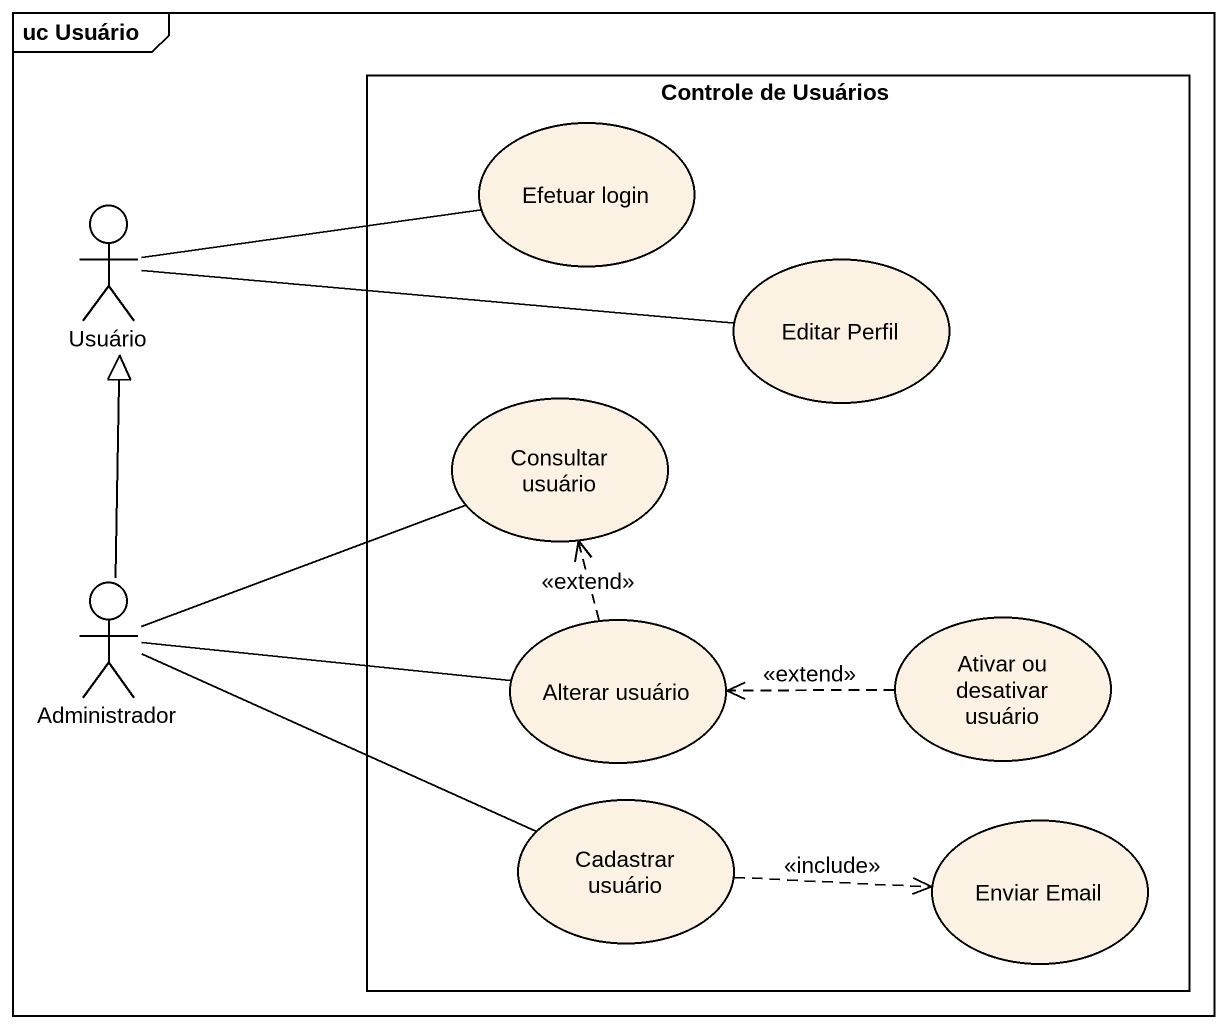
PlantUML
@startuml
mainframe uc Usuário
rectangle "Controle de Usuários" as Controle_de_Usuários {
  usecase "Efetuar login" as Efetuar_login
  usecase "Editar Perfil" as Editar_Perfil
  usecase "Consultar usuário" as Consultar_usuário
  usecase "Alterar usuário" as Alterar_usuário
  usecase "Ativar ou desativar usuário" as Ativar_ou_desativar_usuário
  usecase "Cadastrar usuário" as Cadastrar_usuário
  usecase "Enviar Email" as Enviar_Email
}
actor Usuário
actor Administrador
Usuário -right- Efetuar_login
Usuário -right- Editar_Perfil
Administrador -up-|> Usuário
Administrador -right- Consultar_usuário
Administrador -right- Alterar_usuário
Administrador -right- Cadastrar_usuário
Alterar_usuário .up.> Consultar_usuário : <<extend>>
Ativar_ou_desativar_usuário .left.> Alterar_usuário : <<extend>>
Cadastrar_usuário .right.> Enviar_Email : <<include>>
@enduml
